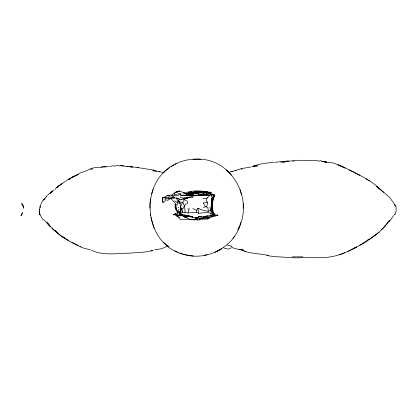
<?xml version="1.0" encoding="UTF-8"?>
<svg xmlns="http://www.w3.org/2000/svg" width="417" height="417" viewBox="0 0 417 417"><rect width="100%" height="100%" fill="white"/><g stroke="black" fill="none" stroke-linecap="round" stroke-linejoin="round"><path stroke-width="0.63" d="M211.857 198.31C211.492 204.002 209.798 210.684 213.494 215.594M212.279 206.363L212.576 200.879M188.526 255.282C143.625 249.392 136.114 181.567 176.433 163.558M46.256 196.85L46.866 195.886L43.712 200.087L45.026 198.773C40.991 200.9 40.527 205.962 39.245 209.814L39.771 214.281L42.664 219.274C45.286 220.113 46.131 223.319 48.706 224.268M180.644 208.761L180.118 212.967C181.525 208.808 179.675 204.789 179.852 200.613M211.388 202.98L212.18 197.726L211.388 195.359L209.026 195.093L192.993 195.886L181.166 195.359L180.118 196.146M212.003 200.061L212.706 197.726C211.914 202.85 210.898 208.229 212.706 213.228L211.654 209.026L211.826 201.812M212.003 200.645L212.269 198.893M211.388 202.719L212.18 197.726M212.706 197.986C211.888 203.637 210.22 210.575 214.281 215.334L215.334 214.807L214.547 214.807M212.441 206.165L212.441 203.246L213.134 198.873M150.683 198.773L149.891 203.506L149.891 208.239M180.227 212.592L180.79 209.402M212.477 209.699C212.279 204.971 211.7 199.894 214.547 195.62L214.807 195.886L213.494 197.726L212.441 203.246M171.966 196.146L172.231 194.572L174.071 193.259L176.172 191.945L179.326 190.892L187.999 194.306L192.993 194.572L188.265 194.306L183.006 192.466M209.814 207.186L210.601 209.553L208.234 211.393L207.974 207.974L206.66 206.926L207.713 202.459L206.134 200.613L207.186 197.986L209.548 195.62L209.287 195.093M181.166 195.359L180.644 194.572L180.905 193.519L178.273 193.259L176.172 191.945L174.332 193.519M211.914 215.334L212.18 214.281L213.363 215.464M213.754 213.228C212.243 208.302 210.668 202.975 212.967 197.986M151.731 194.046L153.044 189.313M166.977 199.826L166.451 200.087L165.664 199.826L164.871 201.14L163.558 202.193L162.244 201.927L162.771 197.199L165.398 197.199L165.664 199.039L166.977 198.247L168.551 198.773L169.078 196.933L172.758 197.199L173.284 196.933L173.019 196.673L173.284 196.412M211.654 202.98L213.233 197.726M182.745 212.18L187.999 212.967L189.313 208.761L187.739 209.026M177.486 204.559L178.012 202.98L176.959 199.566L177.486 199.3M177.923 213.228L177.225 212.706L177.486 211.393L179.065 209.287M179.586 252.916C203.918 263.226 235.042 248.235 240.823 222.167M395.097 214.281L394.576 214.807C396.557 212.493 396.197 208.99 395.889 206.134L389.843 197.726L384.323 192.732M163.558 201.927L163.031 202.193L162.505 201.927L163.031 197.199M207.796 218.138L207.447 219.014L199.039 219.274M237.935 229.788L239.249 226.634M184.319 205.873L185.633 204.294L187.473 203.506L187.212 201.14L184.585 199.566L182.745 202.193L184.319 205.873L183.006 208.761L181.431 208.761M237.935 230.048C254.975 198.383 230.293 155.187 192.993 159.351M168.551 198.773L173.019 197.46L173.284 196.933M176.959 213.494L178.539 211.393L179.065 211.393L180.118 212.706L182.479 212.706L180.644 206.399L182.745 202.193L179.852 203.246L178.273 200.613M215.334 215.86L215.594 215.334L217.961 215.068C212.018 217.492 205.779 218.508 199.566 216.647L197.986 217.434L195.359 217.695L195.359 218.221L203.246 218.753L206.921 218.753L209.287 218.221M387.737 222.386L386.423 224.794L384.849 225.581M214.281 196.344L213.494 197.726L213.233 196.584M207.974 218.138L207.186 219.014M210.601 215.86L211.127 213.754L208.234 212.441L198.513 213.228L196.673 212.441L196.673 210.34L197.986 208.239L203.246 210.34L208.234 211.393M213.233 197.46L214.547 195.62L212.706 194.306L213.233 197.46L214.547 195.359L212.706 194.306L211.654 194.046L211.914 194.572L211.388 194.572L208.234 193.259L211.654 194.572L211.654 195.093L211.127 195.359M212.706 194.046L214.547 195.093L214.547 195.886C211.961 199.566 212.091 204.455 212.441 208.761M232.941 238.461L234.521 236.095M369.081 239.514C376.41 234.672 383.515 229.178 388.263 221.641M388.003 222.694L389.843 220.327L388.462 221.51M78.01 174.66L79.194 173.284L86.814 170.657L89.707 169.078L93.914 167.764L98.115 167.498M54.856 189.422L56.331 187.739L58.432 186.529M383.536 227.687L385.636 225.321M50.483 192.795L51.864 191.419L53.965 190.157M50.024 193.78L52.386 191.419M162.505 200.087L162.244 200.353L162.505 201.927M167.764 195.782L169.865 195.359L166.711 195.886L164.871 197.199M187.473 215.86L187.739 215.594L192.466 216.647L187.739 216.647L191.413 216.908L191.153 216.647M209.287 195.359L209.548 195.093M212.029 211.278L212.706 212.967L212.967 212.706L215.073 214.02L214.281 214.807M393.575 215.542L390.364 220.327L388.472 221.589M381.43 229.788L383.796 227.421M59.923 185.502L62.112 183.532M52.125 191.153L47.392 195.359M163.031 173.019L169.604 167.498M376.963 233.994L379.069 232.154M69.342 179.263L70.786 178.278L69.404 179.263M368.555 239.249C359.949 245.999 349.92 250.977 339.641 254.756L344.901 252.655M56.853 187.478L59.485 185.372L57.119 187.212M58.693 185.899L68.685 179.065L78.141 174.332M373.809 236.095L376.702 233.994L365.662 242.141L359.881 245.295M68.419 179.591L73.152 176.699M202.98 217.174L203.506 217.434L205.607 216.908L209.026 216.908L211.388 215.86L217.961 215.068M171.444 166.56C179.873 160.503 190.647 158.455 200.879 159.351M169.865 199.039L167.764 200.353L167.238 200.087M347.528 251.602L356.462 246.869M91.547 250.289C103.364 256.069 117.427 253.124 130.177 253.182C137.558 252.16 145.538 252.89 152.518 250.289M171.966 195.886L175.385 194.306L177.225 194.306M181.431 199.826L182.745 199.039L187.739 198.247L183.063 198.951M221.114 248.97L214.807 252.389M203.506 207.713L205.346 206.66L206.66 206.926M186.571 194.046L191.153 191.679L186.868 194.046M216.908 251.342L221.641 248.709M354.361 248.183L356.254 247.135M77.619 174.598L72.36 177.225L77.88 174.598M188.786 192.993L191.413 191.679M235.308 170.657C240.307 168.619 245.848 167.77 251.076 166.972M210.861 215.86L211.388 215.594M339.907 254.495C326.104 259.65 310.675 256.804 296.279 257.909L274.464 256.596L268.423 255.809L267.042 255.016M184.96 193.259C188.515 191.304 192.696 191.038 196.673 191.153M186.717 194.046L190.824 192.206M213.165 216.121L211.388 216.908L211.388 215.86M252.259 166.581C259.051 163.959 266.338 162.781 273.588 162.505M192.206 216.381L183.272 215.594L179.852 215.86L173.806 214.807L173.806 214.281L175.911 213.494M189.083 194.077L193.78 192.206L199.039 191.679M235.219 170.741L236.095 170.391L228.824 172.32M231.19 247.834L228.735 248.97L227.421 248.97L224.268 248.183L223.215 247.396M90.494 169.604L92.6 168.812M186.133 194.014L189.052 192.993M178.539 195.359L176.433 195.886L174.071 195.093M285.504 161.457C287.329 160.3 289.362 161.64 291.285 160.931L291.551 160.665C294.428 161.499 297.086 159.596 299.959 160.404L316.779 160.404L318.359 161.191L320.72 160.665L322.299 161.457L326.506 162.244L321.507 161.191M173.806 214.807L176.172 214.02L178.273 215.068L179.852 214.807L183.272 216.121L192.466 216.647M179.852 214.807L178.273 215.334L178.273 215.068M153.044 250.549L151.204 251.076M186.013 194.134L188.234 193.431M188.265 194.306C195.364 192.482 203.121 191.012 210.34 192.993M167.816 195.724L170.131 195.093L172.231 195.229M293.021 161.243L294.178 160.931M187.999 194.046L192.993 192.732L198.862 192.117M183.006 192.993L187.999 194.306C195.542 191.893 203.574 192.174 211.388 192.206L211.388 193.259M153.044 170.391L154.097 170.131L154.884 170.918L156.99 171.178L152.784 170.918M176.172 191.945L178.695 191.314M169.078 196.933L166.977 197.46L165.398 197.199M193.253 194.572L187.999 194.306L193.253 192.993M183.532 198.773L187.739 197.726L192.993 197.46M177.486 212.967L179.586 212.441L179.586 213.228L181.869 214.458M274.793 162.375L280.25 161.718L284.978 161.984L280.777 161.984M204.82 195.093L202.453 195.62L202.453 194.833L209.026 195.093M187.999 194.306L192.993 193.259L187.739 194.306M282.877 161.984L283.93 161.77M203.767 216.647L211.127 215.334M202.98 198.773L207.186 197.986M207.713 215.86L202.98 216.647M207.186 192.206L202.719 191.945L198.252 192.466L198.513 192.466M201.14 192.206L202.719 191.945M181.166 195.093L191.413 195.359L202.453 194.833L201.666 195.359L201.406 195.093L197.726 195.62M204.231 255.251L207.186 254.756M198.252 193.259L187.739 194.572L192.993 193.519L202.98 192.732M192.993 196.412L183.532 197.986L180.118 197.726M126.851 166.623L129.39 166.451L132.549 166.972L130.443 166.972M197.986 192.466L199.826 192.206M201.14 192.466L202.98 192.206L207.974 192.466L201.666 192.466M98.641 167.436L101.795 167.238M109.681 166.581L113.361 165.658L114.941 166.185L117.302 165.398L119.142 165.924L122.035 165.398L123.609 166.185M206.134 191.945C200.129 191.387 193.921 191.851 188.265 194.046L192.993 192.732L198.252 192.206M207.713 202.459L203.246 202.98L205.346 206.66M108.629 166.711L101.534 166.972M187.999 212.967L196.673 212.441M205.607 192.732L202.98 192.993L205.346 192.732L207.447 193.519L205.873 192.732L202.719 192.732M188.322 194.51L192.993 194.046M197.199 220.067L200.353 219.801M200.004 192.028L202.719 191.679L207.974 192.206C201.494 191.45 194.676 191.778 188.526 194.046L192.993 192.466L197.46 191.945M189.49 216.559L188.265 216.647L188.265 215.86M190.715 216.47L192.206 216.647M102.061 166.972L106.001 166.711M284.717 161.457L288.918 161.191M253.442 166.185L257.643 165.924L252.916 166.185M193.78 191.153L197.986 190.892L202.453 191.153L205.607 191.945L202.719 191.419L197.986 191.419M169.865 198.773L174.071 198.513M192.466 219.274L180.379 219.54L179.065 217.434L176.959 216.121L179.065 217.434M193.519 219.274L196.073 219.128M198.252 194.306L203.246 194.046L207.974 194.306M192.993 193.78L198.252 193.519M324.661 161.984L328.606 162.375M338.854 165.137L340.037 165.794M137.146 167.498L154.097 170.131M231.628 171.444L232.941 171.444M158.825 171.705L164.084 172.497M197.986 191.679L202.98 191.679M202.98 191.945L197.986 192.206L199.722 192.206M178.273 194.306L180.644 194.572M166.711 195.886L167.238 195.886M214.547 195.886L214.807 195.886M173.019 197.46L176.735 198.289M164.35 199.039L165.137 199.039M180.379 206.399L180.644 206.399M180.644 209.287L181.692 209.287L181.958 208.761L182.479 212.706M39.245 209.814L39.511 209.814M176.699 210.074L175.911 210.074L175.119 207.713L175.119 204.033L175.385 207.713M212.967 213.754L212.706 213.754L213.754 215.334L212.441 214.02L213.754 215.068M39.511 214.281L40.037 214.541L39.511 214.281L39.511 210.971M195.359 218.221L196.85 218.221M201.406 218.487L199.566 218.221M192.993 219.54L197.986 219.54L192.993 219.274M168.025 246.082L166.977 246.082L164.35 247.656L160.404 248.97L154.535 249.762M292.338 256.856L302.851 256.856M207.332 192.148L208.5 192.206L202.719 191.679L205.169 192.028M120.195 165.658L128.076 166.451M203.246 192.206L207.974 192.466M188.786 218.753L183.532 216.647L187.999 216.908L187.999 216.121M129.656 166.711L138.329 167.498M322.299 161.457L326.24 161.718M195.093 220.067L189.094 219.144M192.732 217.434L192.732 216.381L191.413 216.647L191.413 217.174L197.637 217.903M202.193 216.908L199.566 216.647L198.513 217.434L195.359 217.695L195.62 218.221M200.879 218.273L202.98 218.487M329.133 162.505L333.6 163.031L338.396 164.939M203.246 194.046L207.974 194.572M191.982 255.657L188.786 255.282L193.253 256.069M239.249 249.496L243.189 250.023C239.593 250.023 236.34 248.683 232.941 247.922L231.101 246.343M202.719 191.419L205.873 191.945M88.868 249.392L84.453 248.449L81.56 247.135M157.511 171.178L159.878 171.705M207.186 192.466L209.287 192.993L211.914 194.572M187.739 215.594L183.532 214.541L179.852 214.281L179.586 213.754L182.041 214.63M227.421 245.029L231.367 246.082M213.316 194.744L214.547 195.093M207.713 192.206L209.814 192.836M241.089 168.812L242.141 169.166M183.798 199.3L184.585 199.566M201.14 216.908L198.252 216.381L198.252 217.434M183.532 216.647L186.686 217.695M176.172 197.986L180.905 199.826M337.806 164.871L345.167 168.025L340.168 165.658M241.349 249.762L243.455 250.549M89.447 249.496L90.494 249.892M176.699 197.95L179.852 199.3M179.586 213.494L182.219 214.619M192.732 208.5L196.673 210.34M349.107 169.865C360.632 175.703 372.829 181.171 381.696 190.892M359.881 175.385L354.361 172.497M395.889 206.134L394.101 204.768M164.35 197.199L164.871 197.46M267.109 255.016L268.157 255.543C260.422 253.427 251.889 254.062 244.503 251.076M179.586 213.228L182.219 214.541M71.833 242.402L78.141 245.556M81.034 247.135C72.094 242.397 62.258 238.378 55.279 230.841C58.985 234.828 63.686 237.69 68.419 240.301M354.622 172.497L338.854 164.871L339.12 165.137M174.859 250.81L177.486 252.129M242.84 250.023L245.295 251.602M177.486 211.914L178.361 212.441M365.928 178.799L369.342 180.905M174.598 200.879L178.012 202.98M79.981 246.212L81.034 246.869M382.483 191.419L383.864 192.404M212.967 194.306L214.807 195.62M48.179 224.007L52.651 229.001L55.539 231.101M209.287 192.993L211.388 194.572M63.16 236.882L65.266 238.461M384.062 192.466L376.702 186.425L379.329 188.526M226.634 170.391L229.261 172.497L231.367 175.124M52.651 229.001L57.645 233.202L55.018 230.841M168.817 246.869L163.824 242.402M226.634 170.131L229.261 172.497M47.919 224.268L50.551 226.634L48.179 224.268M172.758 197.199L173.284 197.726M170.652 198.247C172.784 200.676 175.057 202.798 176.959 205.346M178.012 207.186L178.539 207.713M177.486 211.393L176.172 208.761L176.172 206.134M52.125 227.859L52.912 228.735M376.963 186.425L379.329 189.313M46.866 221.907L50.024 226.108M178.799 211.393L179.586 212.441M178.049 199.826L178.653 200.879M179.852 203.246L178.539 200.613L179.326 202.719M176.5 209.553L175.911 207.974L176.542 210.074M211.575 209.589L212.706 212.967M177.225 212.706L176.699 210.601M154.097 228.208L150.944 217.434M240.036 189.579L241.349 194.306M210.601 209.553L211.127 213.754M150.547 213.885L150.745 215.662M40.037 206.134L40.23 207.911M197.986 208.239L198.513 213.228M176.855 215.334L176.959 216.381M211.654 203.246L211.945 206.311M212.065 207.536L212.18 208.761M184.585 205.873L185.112 212.441M212.18 202.98L212.441 208.5M243.189 203.506L243.189 208.239M210.861 192.732L210.861 192.993M209.026 216.908L209.026 218.487M206.394 194.833L206.394 195.359M192.993 195.093L192.993 195.886M191.413 195.359L191.413 195.62M184.319 215.86L184.319 216.121M181.692 199.3L181.692 199.826M179.326 190.892L179.326 191.679M176.172 215.334L176.172 214.02L173.806 214.541L174.071 214.281M174.332 196.761L174.332 197.986M22.424 212.706L21.637 215.334L20.85 215.594L22.424 212.706M21.903 203.506L21.637 204.294L22.424 204.559L23.477 205.873L23.743 208.239L21.903 203.506"/></g></svg>
